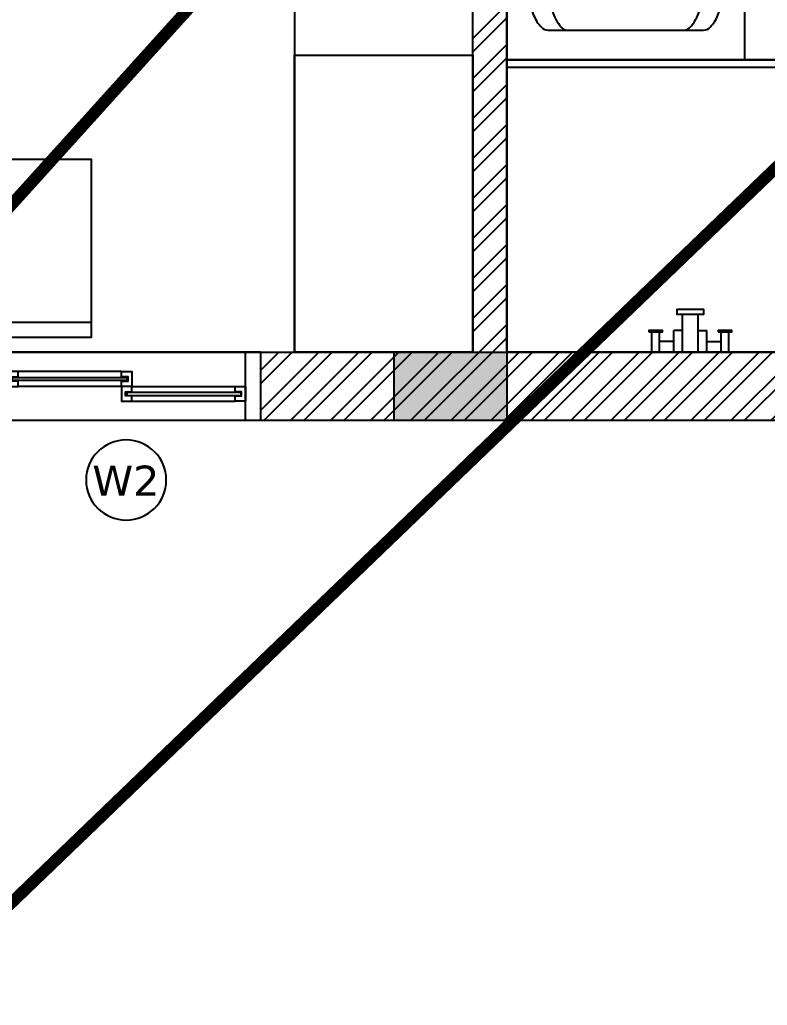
# Model space of a CAD drawing. Header units: millimetres. Extents: x -176651 to 424033, y -469666 to 486614.
# Drawn here: x 182740 to 185257, y 204046 to 207365 of the extents above; entities that cross this region are included whole.
import ezdxf
from ezdxf.enums import TextEntityAlignment as Align

# ---------------------------------------------------------------- set-up
doc = ezdxf.new("R2010")
doc.units = ezdxf.units.MM
doc.set_wipeout_variables(frame=1)
doc.linetypes.add('1625_East Villa$0$DASHDOT', pattern=[1, 0.5, -0.25, 0, -0.25])
doc.linetypes.add('1625E_Roof Plan$0$DASHED', pattern=[0.75, 0.5, -0.25])
for name, color, linetype in [('1625_East Villa$0$ad-Elevation 10', 8, 'Continuous'), ('1625_East Villa$0$ad-Furniture', 8, 'Continuous'), ('1625_East Villa$0$ad-Glass Sectionline', 8, 'Continuous'), ('1625_East Villa$0$ad-Text main', 8, 'Continuous'), ('1625_East Villa$0$ad-Text Main_Door&window Label', 8, 'Continuous'), ('1625_East Villa$0$ad-Toilet fixtures', 8, 'Continuous'), ('1625_East Villa$0$ad-Wall', 8, 'Continuous'), ('1625_East Villa$0$ad-Wall hatch', 8, 'Continuous'), ('1625E_Columns$0$ad-Column', 8, 'Continuous'), ('1625E_Columns$0$ad-Column Hatch', 8, 'Continuous'), ('1625E_Roof Plan$0$ad-Primary Roof', 8, 'Continuous'), ('1625E_Roof Plan$0$ad-Secondary Roof', 8, 'Continuous'), ('ad-Plinth', 8, 'Continuous')]:
    doc.layers.add(name, color=color, linetype=linetype)
doc.styles.add('1625_East Villa$0$6 U T S R N_Typical Floor Plan$0$3BHK-E(NB)$0$grid_text', font='verdana.ttf', dxfattribs={"width": 0.9})

# ---------------------------------------------------------------- blocks, each defined once
blk = doc.blocks.new('A$C92fa9908')
at = {"layer": 'ad-Plinth', "ltscale": 5}
blk.add_lwpolyline([(0, 13620), (12120, 13620), (12120, 0), (0, 0), (0, 4745), (2830, 4745), (2830, 8645), (0, 8645)], close=True, dxfattribs=at)
blk = doc.blocks.new('zw$C194')
at = {"layer": 'ad-Plinth', "ltscale": 5}
blk.add_blockref('A$C92fa9908', (-12568.4, -222743.9), dxfattribs=at)
blk = doc.blocks.new('1625_East Villa$0$3BHK+_A$0$ad_Shower')
for p, q in [((0, 130, 0), (-69.5, 130, 0)), ((0, 103.8, 0), (-69.5, 103.8, 0)), ((-36.4, 55.7, 0), (-36.4, 103.8, 0)), ((0, -130), (0, 130)), ((-145.8, -45.6), (-145.8, 45.6)), ((0, 55.7, 0), (-72.9, 55.7, 0)), ((-72.9, 26.2, 0), (-72.9, 55.7, 0)), ((0, 26.2, 0), (-128.2, 26.2, 0)), ((0, -26.2, 0), (-128.2, -26.2, 0)), ((-72.9, -26.2, 0), (-72.9, -56.1, 0)), ((0, -56.1, 0), (-72.9, -56.1, 0)), ((-36.4, -56.1, 0), (-36.4, -103.8, 0)), ((0, -103.8, 0), (-69.5, -103.8, 0)), ((0, -130, 0), (-69.5, -130, 0))]:
    blk.add_line(p, q)
blk.add_lwpolyline([(-69.5, 94.1), (-69.5, 139.7), (-72.9, 139.7), (-72.9, 94.1)], close=True)
at = {"elevation": 0}
blk.add_lwpolyline([(-145.8, -45.6), (-128.2, -45.6), (-128.2, 45.6), (-145.8, 45.6)], dxfattribs=at)
blk.add_lwpolyline([(-69.5, -139.7), (-69.5, -94.1), (-72.9, -94.1), (-72.9, -139.7)], close=True, dxfattribs=at)
blk = doc.blocks.new('1625_East Villa$0$zw$989B')
at = {"color": 0}
for p, q in [((100, 749), (370, 749)), ((380, 730), (370, 749)), ((70, 81), (70, 719)), ((220, 730), (1530, 730)), ((540, 730), (680, 662)), ((680, 662), (1530, 662)), ((1700, 138), (1700, 662)), ((87, 171), (87, 629)), ((120, 630), (120, 170)), ((680, 138), (540, 70)), ((680, 138), (1530, 138)), ((220, 70), (1530, 70)), ((370, 51), (380, 70)), ((100, 51), (370, 51))]:
    blk.add_line(p, q, dxfattribs=at)
at = {"color": 0, "linetype": '1625_East Villa$0$DASHDOT'}
for p, q in [((1565, 465), (1565, 335)), ((1500, 400), (1630, 400))]:
    blk.add_line(p, q, dxfattribs=at)
at = {"color": 0}
blk.add_lwpolyline([(0, 0), (0, 800), (1800, 800), (1800, 0)], close=True, dxfattribs=at)
for radius in [31.294, 21.294]:
    blk.add_circle((1565, 400), radius, dxfattribs=at)
for centre, radius, start, end in [((100, 719), 30, 90, 180), ((207, 629), 120, 90, 180), ((220, 630), 100, 90, 180), ((1530, 305.926), 424.074, 80.592388, 90), ((1559.313, 482.846), 244.743, 68.198591, 80.592388), ((1603.673, 593.747), 125.298, 46.000099, 68.198591), ((1669.585, 662), 30.415, 0, 46.000099), ((1530, 237.926), 424.074, 80.592388, 90), ((1559.313, 414.846), 244.743, 68.198591, 80.592388), ((1603.673, 525.747), 125.298, 53.421211, 68.198591), ((1657.445, 586.304), 45.184, 19.644745, 62.452929), ((207, 171), 120, 180, 270), ((220, 170), 100, 180, 270), ((1603.673, 274.254), 125.298, 291.801409, 306.578789), ((1657.445, 213.696), 45.184, 297.547071, 340.355255), ((1530, 562.074), 424.074, 270, 279.407612), ((1559.313, 385.155), 244.743, 279.407612, 291.801409), ((1669.585, 138), 30.415, 313.999901, 0), ((1603.673, 206.254), 125.298, 291.801409, 313.999901), ((100, 81), 30, 180, 270), ((1530, 494.074), 424.074, 270, 279.407612), ((1559.313, 317.155), 244.743, 279.407612, 291.801409)]:
    blk.add_arc(centre, radius, start, end, dxfattribs=at)
blk = doc.blocks.new('1625_East Villa$0$zw$6C7B')
at = {"layer": '1625_East Villa$0$ad-Furniture'}
for points in [[(0, 2430), (600, 2430), (600, 3030), (0, 3030)], [(0, 600), (2050, 600), (2050, 2430), (0, 2430)], [(450, 1630), (450, 2080), (250, 2080), (250, 1630)], [(450, 1400), (450, 950), (250, 950), (250, 1400)], [(0, 600), (600, 600), (600, 0), (0, 0)]]:
    blk.add_lwpolyline(points, close=True, dxfattribs=at)
for points in [[(50, 3030), (50, 2430)], [(100, 2430), (100, 600)], [(570.2, 835.1), (805.2, 600), (805.2, 835.1), (570.2, 835.1), (570.2, 2194.9), (805.2, 2430), (805.2, 2194.9), (570.2, 2194.9)], [(50, 0), (50, 600)]]:
    blk.add_lwpolyline(points, dxfattribs=at)
at = {"layer": '1625_East Villa$0$ad-Furniture', "color": 33}
blk.add_lwpolyline([(1700, 2430), (1700, 2780), (3050, 2780), (3050, 250), (1700, 250), (1700, 600)], dxfattribs=at)
blk = doc.blocks.new('1625_East Villa$0$zw$D46D')
at = {"layer": '1625_East Villa$0$ad-Furniture'}
blk.add_lwpolyline([(4395, 230), (4995, 230), (4995, 2800), (4495, 2800, 0.414214), (4395, 2700)], format="xyb", close=True, dxfattribs=at)
blk.add_lwpolyline([(4395, 230), (4395, 1230), (4995, 1230), (4995, 230)], close=True, dxfattribs=at)
at = {"layer": '1625_East Villa$0$ad-Glass Sectionline'}
blk.add_lwpolyline([(8310, 1215), (5110, 1215), (5110, 1190), (8310, 1190)], close=True, dxfattribs=at)
at = {"layer": '1625_East Villa$0$ad-Toilet fixtures'}
blk.add_lwpolyline([(6745, 230), (5110, 230), (5110, 1215), (6745, 1215)], close=True, dxfattribs=at)
at = {"layer": '1625_East Villa$0$ad-Furniture', "xscale": -1, "rotation": 270}
blk.add_blockref('1625_East Villa$0$zw$6C7B', (680, 280), dxfattribs=at)
at = {"layer": '1625_East Villa$0$ad-Toilet fixtures', "rotation": 270}
for name, p in [('1625_East Villa$0$zw$989B', (5110, 3015)), ('1625_East Villa$0$3BHK+_A$0$ad_Shower', (5727.5, 230))]:
    blk.add_blockref(name, p, dxfattribs=at)
blk = doc.blocks.new('1625_East Villa$0$6 U T S R N_Typical Floor Plan$0$ad_Window Tag')
blk.add_circle((0, 0), 150)
at = {"style": '1625_East Villa$0$6 U T S R N_Typical Floor Plan$0$3BHK-E(NB)$0$grid_text', "width": 0.9}
blk.add_attdef('D1', text='', height=125, dxfattribs=at).set_placement((0, 0), align=Align.MIDDLE_CENTER)
blk = doc.blocks.new('1625_East Villa$0$zw$3849')
at = {"layer": '1625_East Villa$0$ad-Text Main_Door&window Label'}
ref = blk.add_blockref('1625_East Villa$0$6 U T S R N_Typical Floor Plan$0$ad_Window Tag', (3828.2, -200), dxfattribs=dict(at, xscale=-0.9, yscale=0.9, zscale=0.9))
ref.add_attrib('D1', 'W2', dxfattribs={"height": 101.25, "rotation": 1800, "style": '1625_East Villa$0$6 U T S R N_Typical Floor Plan$0$3BHK-E(NB)$0$grid_text'}).set_placement((3827.2, -202.1), align=Align.MIDDLE_CENTER)
blk = doc.blocks.new('1625_East Villa$0$$ZCDB_AUDIT_GENERATED_C7DC')
blk.add_wipeout([(0, 230), (900, 230), (900, 0), (0, 0)]).dxf.layer = '1625_East Villa$0$ad-Elevation 10'
at = {"layer": '1625_East Villa$0$ad-Elevation 10'}
for points in [[(900, 230), (0, 230)], [(900, 0), (0, 0)]]:
    blk.add_lwpolyline(points, dxfattribs=at)
for points in [[(50, 0), (50, 230), (0, 230), (0, 0)], [(850, 0), (900, 0), (900, 230), (850, 230)], [(467.5, 133), (467.5, 115), (432.5, 115), (432.5, 165), (467.5, 165), (467.5, 147), (445.5, 147), (445.5, 133)], [(815, 133), (815, 115), (850, 115), (850, 165), (815, 165), (815, 147), (837, 147), (837, 133)], [(85, 83), (85, 65), (50, 65), (50, 115), (85, 115), (85, 97), (63, 97), (63, 83)], [(432.5, 83), (432.5, 65), (467.5, 65), (467.5, 115), (432.5, 115), (432.5, 97), (454.5, 97), (454.5, 83)]]:
    blk.add_lwpolyline(points, close=True, dxfattribs=at)
at = {"layer": '1625_East Villa$0$ad-Glass Sectionline'}
for points in [[(450, 145), (835, 145), (835, 135), (450, 135)], [(450, 95), (65, 95), (65, 85), (450, 85)]]:
    blk.add_lwpolyline(points, close=True, dxfattribs=at)
for points in [[(467.5, 165), (815, 165)], [(432.5, 115), (85, 115)], [(467.5, 115), (815, 115)], [(432.5, 65), (85, 65)]]:
    blk.add_lwpolyline(points, dxfattribs=at)
blk = doc.blocks.new('*U167')
blk.add_blockref('1625_East Villa$0$$ZCDB_AUDIT_GENERATED_C7DC', (0, 0))
blk = doc.blocks.new('1625_East Villa$0$zw$42B5')
at = {"layer": '1625_East Villa$0$ad-Wall hatch', "transparency": 33554610}
h = blk.add_hatch(dxfattribs=at)
h.set_pattern_fill('ANSI32', color=256, scale=10)
h.set_pattern_definition([(45, (-1040635.14, 674820.02), (-67.351921, 67.351921), []), (45, (-1040590.24, 674820.02), (-67.351921, 67.351921), [])])
h.paths.add_polyline_path([(12120, 13620), (12120, 10220), (11890, 10220), (11890, 13390), (7240, 13390), (7240, 8645), (4245, 8645), (4245, 8875), (4445, 8875), (4445, 9370), (4560, 9370), (4560, 8760), (7010, 8760), (7010, 10500), (6360, 10500), (6360, 10615), (7010, 10615), (7010, 13390), (4560, 13390), (4560, 10615), (5560, 10615), (5560, 10500), (4445, 10500), (4445, 13390), (230, 13390), (230, 8875), (3345, 8875), (3345, 8645), (3060, 8645), (3060, 4745), (3345, 4745), (3345, 4515), (230, 4515), (230, 230), (4995, 230), (4995, 3130), (6060, 3130), (6060, 3015), (5110, 3015), (5110, 230), (8310, 230), (8310, 3015), (6860, 3015), (6860, 3130), (8310, 3130), (8310, 4630), (5110, 4630), (5110, 3930), (4995, 3930), (4995, 4515), (4245, 4515), (4245, 4745), (8540, 4745), (8540, 230), (9240, 230), (9240, 0), (0, 0), (0, 4745), (2830, 4745), (2830, 8645), (0, 8645), (0, 13620)])
at = {"xscale": -1, "rotation": 179.9999999999999}
blk.add_blockref('*U167', (3380, 230), dxfattribs=at)
at = {"layer": '1625_East Villa$0$ad-Wall'}
blk.add_lwpolyline([(230, 230), (4995, 230), (4995, 3130), (6060, 3130), (6060, 3015), (5110, 3015), (5110, 230), (8310, 230), (8310, 3015), (6860, 3015), (6860, 3130), (8310, 3130), (8310, 4630), (5110, 4630), (5110, 3930), (4995, 3930), (4995, 4515), (4245, 4515), (4245, 4745), (8540, 4745), (8540, 230), (9240, 230), (9240, 0), (0, 0)], dxfattribs=at)
blk = doc.blocks.new('1625E_Roof Plan')
at = {"layer": '1625E_Roof Plan$0$ad-Primary Roof', "linetype": '1625E_Roof Plan$0$DASHED', "ltscale": 2, "const_width": 40}
blk.add_lwpolyline([(12570, -2645), (2380, -2645), (7475, 2255)], close=True, dxfattribs=at)
at = {"layer": '1625E_Roof Plan$0$ad-Secondary Roof', "linetype": '1625E_Roof Plan$0$DASHED', "ltscale": 2, "const_width": 40}
blk.add_lwpolyline([(2380, 5195), (4927.5, 2372.5), (2380, -450), (-600, -450), (-600, 5195)], close=True, dxfattribs=at)
blk = doc.blocks.new('1625E_Columns$0$zw$6AA0')
at = {"layer": '1625E_Columns$0$ad-Column Hatch', "transparency": 33554687}
h = blk.add_hatch(color=256, dxfattribs=at)
h.dxf.hatch_style = 1
h.paths.add_polyline_path([(0, -230), (380, -230), (380, 0), (0, 0)])
at = {"layer": '1625E_Columns$0$ad-Column'}
blk.add_lwpolyline([(0, -230), (380, -230), (380, 0), (0, 0)], close=True, dxfattribs=at)
blk = doc.blocks.new('1625E_Columns')
at = {"layer": '1625E_Columns$0$ad-Column', "xscale": -1, "rotation": 180}
blk.add_blockref('1625E_Columns$0$zw$6AA0', (4730, 0), dxfattribs=at)
blk = doc.blocks.new('1625_East Villa')
at = {"layer": '1625_East Villa$0$ad-Furniture'}
blk.add_blockref('1625_East Villa$0$zw$D46D', (0, 0), dxfattribs=at)
at = {"layer": '1625_East Villa$0$ad-Text main'}
blk.add_blockref('1625_East Villa$0$zw$3849', (0, 0), dxfattribs=at)
at = {"layer": '1625_East Villa$0$ad-Wall'}
blk.add_blockref('1625_East Villa$0$zw$42B5', (0, 0), dxfattribs=at)
for name in ['1625E_Roof Plan', '1625E_Columns']:
    blk.add_blockref(name, (0, 0))
blk = doc.blocks.new("All Plot's Villa Plans")
at = {"ltscale": 5}
blk.add_blockref('1625_East Villa', (179270.5, 206014.9), dxfattribs=at)

msp = doc.modelspace()

# ---------------------------------------------------------------- block references
at = {"ltscale": 5}
msp.add_blockref("All Plot's Villa Plans", (0, 0), dxfattribs=at)

# ---------------------------------------------------------------- next in the draw order: block references
msp.add_blockref('zw$C194', (191838.8, 428758.8), dxfattribs=at)

doc.saveas('drawing.dxf')
